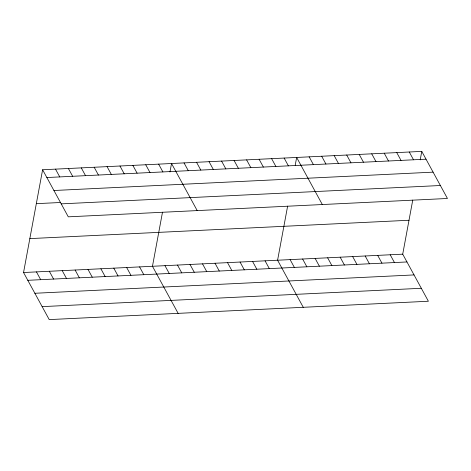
<?xml version="1.0" encoding="UTF-8"?>
<svg xmlns="http://www.w3.org/2000/svg" width="471" height="471" viewBox="0 0 471 471"><rect width="100%" height="100%" fill="white"/><g stroke="black" fill="none" stroke-linecap="round" stroke-linejoin="round"><path stroke-width="0.71" d="M412.749 200.098L402.717 254.169L428.386 301.246L49.219 319.603L23.55 272.521L42.614 169.754L421.78 151.397L447.45 198.479L68.283 216.831L42.614 169.754M162.495 212.209L152.469 266.28L178.132 313.362M169.96 171.992L171.532 163.514L197.202 210.59M287.622 206.151L277.59 260.228L303.259 307.304M295.217 165.227L296.659 157.455L322.323 204.538M420.209 159.875L421.78 151.397M46.859 177.538L426.025 159.186M53.929 190.508L433.096 172.15M36.326 203.666L60.677 202.489M61.212 203.866L440.379 185.509M29.844 238.609L409.011 220.257M23.55 272.521L402.717 254.169M27.795 280.31L406.962 261.953M34.866 293.274L414.033 274.923M42.149 306.633L421.315 288.281M409.27 152.003L413.514 159.793M396.759 152.61L401.004 160.399M384.242 153.216L388.487 161.005M371.731 153.823L375.976 161.606M359.22 154.429L363.465 162.212M346.709 155.036L350.954 162.819M390.206 254.776L394.451 262.559M334.192 155.636L338.437 163.425M377.689 255.382L381.94 263.165M321.681 156.242L325.926 164.032M365.178 255.983L369.423 263.772M309.17 156.849L313.415 164.638M352.667 256.589L356.912 264.378M340.156 257.195L344.401 264.985M284.143 158.062L288.387 165.851M327.639 257.802L331.884 265.591M271.632 158.668L275.876 166.451M315.128 258.408L319.373 266.192M259.121 159.275L263.366 167.058M302.618 259.015L306.862 266.798M246.604 159.881L250.855 167.664M290.107 259.621L294.351 267.404M234.093 160.481L238.338 168.271M221.582 161.088L225.827 168.877M265.079 260.828L269.324 268.617M209.071 161.694L213.316 169.483M252.568 261.434L256.813 269.224M196.554 162.301L200.799 170.09M240.057 262.041L244.302 269.83M184.043 162.907L188.288 170.69M227.54 262.647L231.785 270.436M215.029 263.254L219.274 271.037M158.639 164.138L162.884 171.921M202.518 263.86L206.763 271.643M145.751 164.762L149.996 172.545M190.001 264.466L194.252 272.25M132.857 165.386L137.102 173.169M177.49 265.073L181.735 272.856M119.964 166.01L124.209 173.793M164.98 265.673L169.224 273.463M107.076 166.634L111.321 174.417M94.182 167.258L98.427 175.041M139.575 266.904L143.82 274.693M81.289 167.882L85.534 175.665M126.681 267.528L130.926 275.317M68.401 168.506L72.646 176.289M113.794 268.152L118.038 275.941M55.507 169.13L59.752 176.913M100.9 268.776L105.145 276.565M88.006 269.4L92.251 277.189M75.119 270.024L79.364 277.813M62.225 270.648L66.47 278.438M49.331 271.272L53.576 279.062M36.444 271.897L40.689 279.686"/></g></svg>
